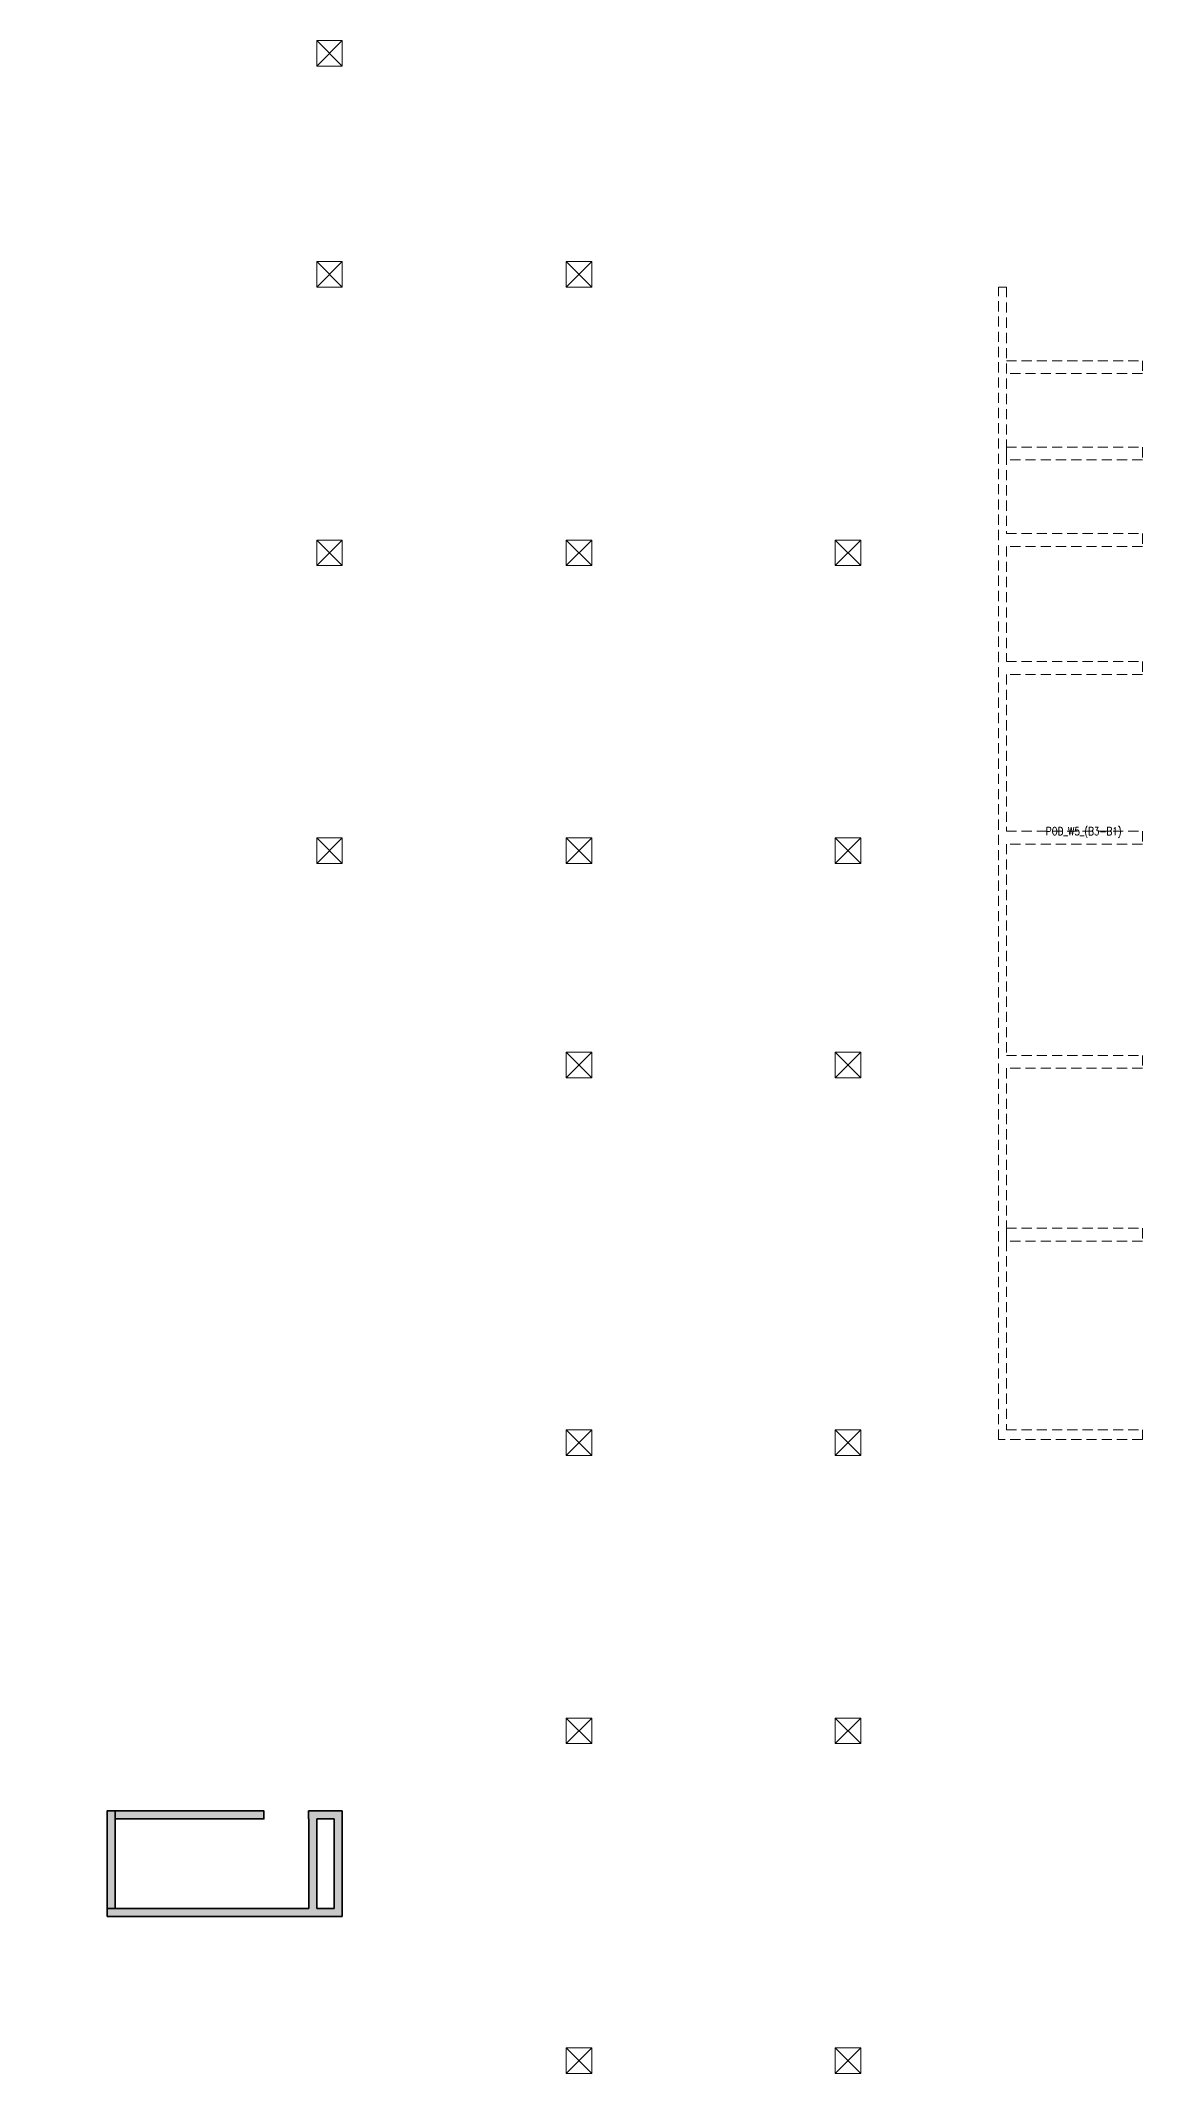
# Model space of a CAD drawing. Header units: millimetres. Extents: x 354 to 217000, y 400 to 89750.
# Drawn here: x 182575 to 217000, y 8500 to 72000 of the extents above; entities that cross this region are included whole.
import ezdxf

# ---------------------------------------------------------------- set-up
doc = ezdxf.new("R2010")
doc.units = ezdxf.units.MM
doc.linetypes.add('HIDDEN2', pattern=[4.7625, 3.175, -1.5875])
doc.layers.get('0').update_dxf_attribs({"lineweight": 20})
doc.layers.get('Defpoints').update_dxf_attribs({"color": 151, "lineweight": 9})
for name, color, linetype, lineweight in [('NDC_S_HATCH COLUMN AND WALL', 251, 'Continuous', 13), ('NDC_S_HIDDEN', 8, 'HIDDEN2', 13), ('POD_Core wall_12.1(1F)$0$NDC_S_WALL', 6, 'Continuous', 35)]:
    doc.layers.add(name, color=color, linetype=linetype, lineweight=lineweight)
doc.styles.add('POD_Core wall_5(B3-B1)$0$NDC_BAR 2', font='romans.shx', dxfattribs={"width": 0.8})

# ---------------------------------------------------------------- blocks, each defined once
blk = doc.blocks.new('cotdung')
at = {"layer": 'NDC_S_HIDDEN'}
for p, q in [((-0.5, 0.5), (0.5, -0.5)), ((0.5, 0.5), (-0.5, -0.5))]:
    blk.add_line(p, q, dxfattribs=at)
blk.add_lwpolyline([(-0.5, 0.5), (0.5, 0.5), (0.5, -0.5), (-0.5, -0.5)], close=True, dxfattribs=at)

msp = doc.modelspace()

# ---------------------------------------------------------------- hatches: boundary and pattern name
at = {"layer": 'NDC_S_HATCH COLUMN AND WALL'}
h = msp.add_hatch(color=256, dxfattribs=at)
h.dxf.hatch_style = 1
h.paths.add_polyline_path([(126050, 65100), (121600, 65100), (121600, 64150), (122050, 64150), (122050, 64750), (124750, 64750), (124750, 62150), (122050, 62150), (122050, 62750), (121600, 62750), (121600, 62150), (119700, 62150), (119700, 61800), (125700, 61800), (125700, 59000), (119700, 59000), (119700, 58650), (126050, 58650)])
h.paths.add_polyline_path([(125700, 62150), (125100, 62150), (125100, 64750), (125700, 64750)], flags=16)
h.paths.add_polyline_path([(190947, 16700), (190947, 16450), (190950, 16450), (190950, 13650), (184650, 13650), (184650, 13400), (192000, 13400), (192000, 16700)])
h.paths.add_polyline_path([(191200, 16450), (191750, 16450), (191750, 13650), (191200, 13650)], flags=16)
h.paths.add_polyline_path([(184650, 13650), (184900, 13650), (184900, 16700), (184650, 16700)], flags=17)
h = msp.add_hatch(color=256, dxfattribs=at)
h.dxf.hatch_style = 1
h.paths.add_polyline_path([(184900, 16450), (189550, 16450), (189550, 16700), (184900, 16700)])

# ---------------------------------------------------------------- linework, layer by layer
at = {"layer": 'NDC_S_HIDDEN', "ltscale": 100}
for points in [[(217000, 28300), (212500, 28300), (212500, 64300), (212750, 64300), (212750, 56600), (217000, 56600), (217000, 56200), (212750, 56200), (212750, 52600), (217000, 52600), (217000, 52200), (212750, 52200), (212750, 47300), (217000, 47300), (217000, 46900), (212750, 46900), (212750, 40300), (217000, 40300), (217000, 39900), (212750, 39900), (212750, 34900), (217000, 34900), (217000, 34500), (212750, 34500), (212750, 34900), (212750, 34900), (212750, 34500), (212750, 34500), (212750, 28600), (217000, 28600)], [(212750, 62000), (217000, 62000), (217000, 61600), (212750, 61600)], [(212750, 59300), (217000, 59300), (217000, 58900), (212750, 58900)]]:
    msp.add_lwpolyline(points, close=True, dxfattribs=at)
at = {"layer": 'POD_Core wall_12.1(1F)$0$NDC_S_WALL', "ltscale": 200}
for p, q in [((192000, 16700), (190947, 16700)), ((192000, 13400), (192000, 16700)), ((191200, 16450), (191200, 13650)), ((191750, 13650), (191750, 16450)), ((184650, 13400), (192000, 13400))]:
    msp.add_line(p, q, dxfattribs=at)
for points in [[(184900, 16700), (184900, 13650), (184650, 13650), (184650, 16700), (184900, 16700)], [(190947, 16700), (190947, 16450)], [(190947, 16450), (190950, 16450)], [(190950, 16450), (190950, 13650)], [(191200, 16450), (191750, 16450)], [(184650, 13650), (190950, 13650)], [(184650, 13650), (184650, 13400)], [(191200, 13650), (191750, 13650)]]:
    msp.add_lwpolyline(points, dxfattribs=at)
msp.add_lwpolyline([(184900, 16450), (189550, 16450), (189550, 16700), (184900, 16700)], close=True, dxfattribs=at)

# ---------------------------------------------------------------- block references
at = {"xscale": 800, "yscale": 800}
for p in [(191600, 71600), (191600, 64700), (199400, 64700), (191600, 56000), (199400, 56000), (207800, 56000), (191600, 46700), (199400, 46700), (207800, 46700), (199400, 40000), (207800, 40000), (199400, 28200), (207800, 28200), (199400, 19200), (207800, 19200), (199400, 8900), (207800, 8900)]:
    msp.add_blockref('cotdung', p, dxfattribs=at)

# ---------------------------------------------------------------- texts
at = {"layer": 'Defpoints', "style": 'POD_Core wall_5(B3-B1)$0$NDC_BAR 2', "width": 0.8}
msp.add_text('POD_W5_(B3-B1)', height=250, dxfattribs=at).set_placement((213986, 47179))

doc.saveas('drawing.dxf')
